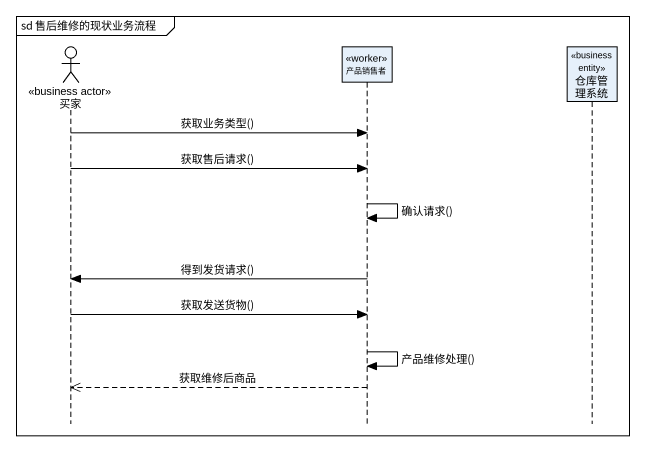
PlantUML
@startuml
mainframe sd 售后维修的现状业务流程
hide footbox
actor 买家 <<business actor>>
participant 产品销售者 <<worker>>
participant 仓库管理系统 <<business entity>>

买家 -> 产品销售者 : 获取业务类型()
买家 -> 产品销售者 : 获取售后请求()
产品销售者 -> 产品销售者 : 确认请求()
产品销售者 -> 买家 : 得到发货请求()
买家 -> 产品销售者 : 获取发送货物()
产品销售者 -> 产品销售者 : 产品维修处理()
产品销售者 -->> 买家 : 获取维修后商品
@enduml
